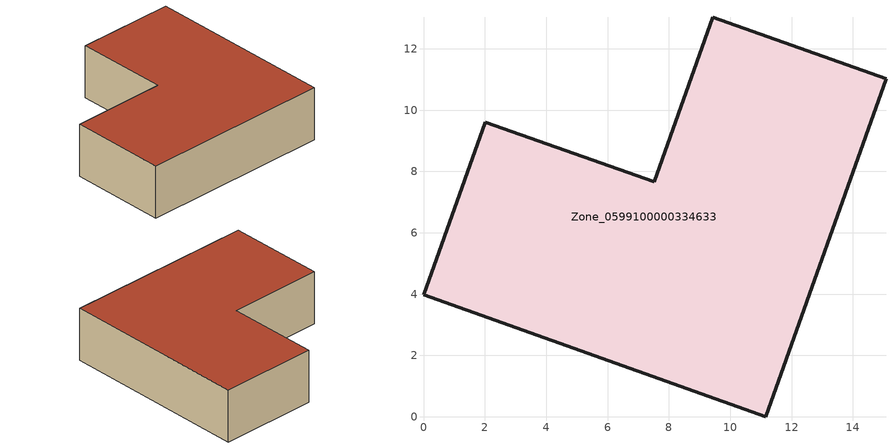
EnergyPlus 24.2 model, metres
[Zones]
Zone_0599100000334633
 floor ground (C_G): 11.16,0 0,3.98 2.01,9.61 7.52,7.67 9.43,13.03 15.08,11.02 z0.5
 wall outside (C_F): 11.16,0 15.08,11.02 9.43,13.03 7.52,7.67 2.01,9.61 0,3.98 11.16,0 z0.5:3.79
 roof outside (C_R): 0,3.98 11.16,0 15.08,11.02 9.43,13.03 7.52,7.67 2.01,9.61 z3.79
[BUILDING]
Pand.0599100000334633: North Axis=0; Terrain=City; Loads Convergence Tolerance Value=0.04; Temperature Convergence Tolerance Value=0.4; Solar Distribution=FullExterior; Maximum Number of Warmup Days=25; Minimum Number of Warmup Days=1
[Site:Location]
Rotterdam.The.Hague.AP_ZH_NLD Design_Conditions: Latitude=51.96; Longitude=4.45; Time Zone=1; Elevation=-4.5
[SITE:GROUNDTEMPERATURE:BUILDINGSURFACE]
18, 18, 18, 18, 18, 18, 18, 18, 18, 18, 18, 18
[MATERIAL] Thermal Absorptance=0.9; Solar Absorptance=0.7; Visible Absorptance=0.7
Name | Roughness | Thickness | Conductivity | Density | Specific Heat
G.TI.1975-1991 | MediumSmooth | 0.15 | 0.288461 | 540 | 1210
F.TI.1975-1991 | Rough | 0.3 | 0.230769 | 1920 | 840
R.TI.1975-1991 | MediumRough | 0.2 | 0.153846 | 1500 | 1000
[CONSTRUCTION]
C_G: G.TI.1975-1991
C_F: F.TI.1975-1991
C_R: R.TI.1975-1991
[ZONE]
Zone_0599100000334633: Type=1; Multiplier=1; Ceiling Height=Autocalculate; Volume=Autocalculate; Floor Area=autocalculate; Part of Total Floor Area=Yes
[ZONEINFILTRATION:DESIGNFLOWRATE]
Infil_Zone_0599100000334633: Zone or ZoneList or Space or SpaceList=Zone_0599100000334633; Schedule=AlwaysOn; Design Flow Rate Calculation Method=Flow/Area; Flow Rate per Floor Area=0.003; Constant Term Coefficient=1; Temperature Term Coefficient=0; Velocity Term Coefficient=0; Velocity Squared Term Coefficient=0
[HVACTEMPLATE:ZONE:IDEALLOADSAIRSYSTEM]
Zone_0599100000334633: Maximum Heating Supply Air Temperature=50; Minimum Cooling Supply Air Temperature=13; Maximum Heating Supply Air Humidity Ratio=0.0156; Minimum Cooling Supply Air Humidity Ratio=0.0077; Heating Limit=NoLimit; Cooling Limit=NoLimit; Dehumidification Control Type=ConstantSensibleHeatRatio; Cooling Sensible Heat Ratio=0.7; Dehumidification Setpoint=60; Humidification Control Type=None; Humidification Setpoint=30; Outdoor Air Method=None; Outdoor Air Flow Rate per Person=0.00944; Outdoor Air Flow Rate per Zone Floor Area=0; Outdoor Air Flow Rate per Zone=0; Demand Controlled Ventilation Type=None; Outdoor Air Economizer Type=NoEconomizer; Heat Recovery Type=None; Sensible Heat Recovery Effectiveness=0.7; Latent Heat Recovery Effectiveness=0.65
[ZONECONTROL:THERMOSTAT]
ThermostatControl_Zone_0599100000334633: Zone or ZoneList=Zone_0599100000334633; Control Type Schedule=DualSetpointControlType; Control 1=Thermostat_Zone_0599100000334633; Temperature Difference Between Cutout And Setpoint=0
[THERMOSTATSETPOINT:DUALSETPOINT]
Thermostat_Zone_0599100000334633: Heating Setpoint Temperature Schedule=HeatingSetpoint_Zone_0599100000334633; Cooling Setpoint Temperature Schedule=CoolingSetpoint_Zone_0599100000334633
[SCHEDULE:COMPACT]
HeatingSetpoint_Zone_0599100000334633: Through: 12/31, For: AllDays, Until: 24:00, 21
CoolingSetpoint_Zone_0599100000334633: Through: 12/31, For: AllDays, Until: 24:00, 24
DualSetpointControlType: Through: 12/31, For: AllDays, Until: 24:00, 4
AlwaysOn: Through: 12/31, For: AllDays, Until: 24:00, 1
